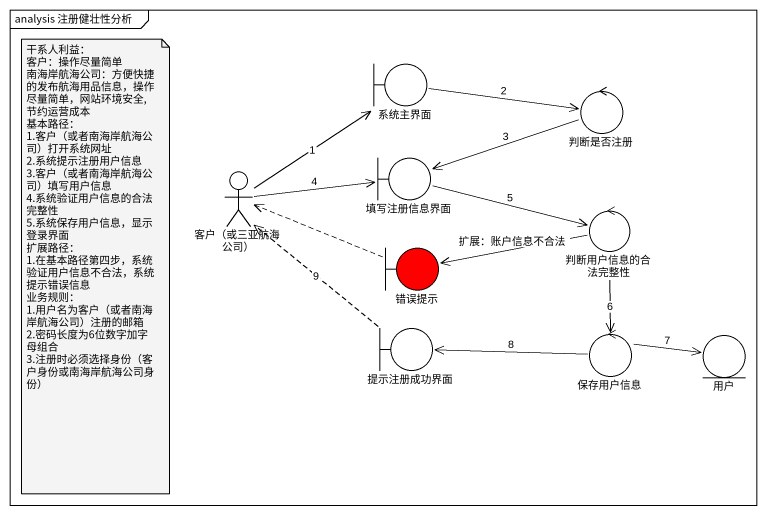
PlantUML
@startuml
mainframe analysis 注册健壮性分析
boundary 系统主界面
control 判断是否注册
actor "客户（或三亚航海公司）" as 客户_或三亚航海公司
boundary 填写注册信息界面
control 判断用户信息的合法完整性
boundary 错误提示 #FF0000
boundary 提示注册成功界面
control 保存用户信息
entity 用户
系统主界面 -right-> 判断是否注册 : 2
判断是否注册 -left-> 填写注册信息界面 : 3
客户_或三亚航海公司 -up-> 系统主界面 : 1
客户_或三亚航海公司 -right-> 填写注册信息界面 : 4
填写注册信息界面 -right-> 判断用户信息的合法完整性 : 5
判断用户信息的合法完整性 -left-> 错误提示 : 扩展：账户信息不合法
判断用户信息的合法完整性 --> 保存用户信息 : 6
错误提示 .left.> 客户_或三亚航海公司
提示注册成功界面 .up.> 客户_或三亚航海公司 : 9
保存用户信息 -left-> 提示注册成功界面 : 8
保存用户信息 -right-> 用户 : 7
note as N1
  干系人利益：
  客户：操作尽量简单
  南海岸航海公司：方便快捷的发布航海用品信息，操作尽量简单，网站环境安全,节约运营成本
  基本路径：
  1.客户（或者南海岸航海公司）打开系统网址
  2.系统提示注册用户信息
  3.客户（或者南海岸航海公司）填写用户信息
  4.系统验证用户信息的合法完整性
  5.系统保存用户信息，显示登录界面
  扩展路径：
  1.在基本路径第四步，系统验证用户信息不合法，系统提示错误信息
  业务规则：
  1.用户名为客户（或者南海岸航海公司）注册的邮箱
  2.密码长度为6位数字加字母组合
  3.注册时必须选择身份（客户身份或南海岸航海公司身份）
end note
@enduml
